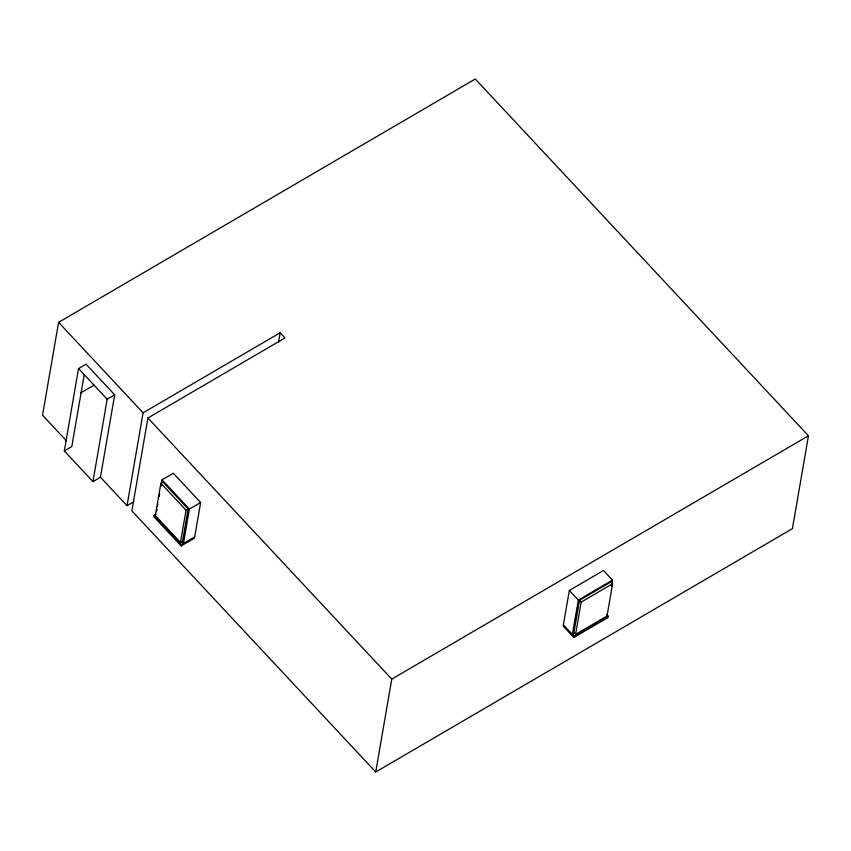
<?xml version="1.0" encoding="UTF-8"?>
<svg xmlns="http://www.w3.org/2000/svg" width="851" height="851" viewBox="0 0 851 851"><rect width="100%" height="100%" fill="white"/><g stroke="black" fill="none" stroke-linecap="round" stroke-linejoin="round"><path stroke-width="1.28" d="M100.45 477.22L92.95 481.602L64.304 450.924L78.526 368.547L86.025 364.164L114.683 394.843L100.45 477.22L127.044 505.685L143.085 412.82L280.17 332.762L285 337.932L147.914 417.99L131.873 510.866L375.727 771.985L792.409 528.652L808.45 435.776L475.273 79.015L58.591 322.348L42.55 415.224L66.484 440.85M84.228 374.621L71.803 446.541L64.304 450.924M92.95 481.602L107.183 399.225L114.683 394.843M156.137 514.185L154.052 515.398L153.829 516.674L181.146 545.927L194.485 538.14L200.634 502.515L173.317 473.262L162.062 479.836L160.967 486.198M160.892 483.262L155.318 515.525L180.465 542.449L182.539 541.236L188.124 508.962L162.977 482.038L160.892 483.262L186.039 510.175L180.465 542.449M156.573 511.642L157.01 509.1M157.456 506.547L157.892 504.005M159.211 496.378L159.648 493.825M181.146 545.927L181.369 544.661L194.709 536.875M200.634 502.515L189.39 509.089L183.454 543.438L181.689 541.555M278.585 341.921L280.17 332.762M375.727 771.985L391.768 679.109L808.45 435.776M611.39 586.488L612.486 580.127L603.487 570.489L569.319 590.445L563.171 626.07L573.829 637.484L607.997 617.528L608.22 616.262L606.55 614.475M612.486 580.127L578.318 600.072L572.383 634.431L574.659 633.091M579.499 600.317L573.925 632.591L575.595 634.378L607.04 616.018L612.614 583.743L610.944 581.956L579.499 600.317L581.169 602.104L575.595 634.378M573.829 637.484L574.053 636.208L608.22 616.262M80.43 393.098L94.206 385.056M127.044 505.685L133.894 501.686M186.039 510.175L188.124 508.962M581.169 602.104L612.614 583.743M569.319 590.445L578.318 600.072M563.383 624.794L574.053 636.208M58.591 322.348L143.085 412.82M147.914 417.99L391.768 679.109M78.526 368.547L107.183 399.225M162.062 479.836L189.39 509.089M154.052 515.398L181.369 544.661"/></g></svg>
